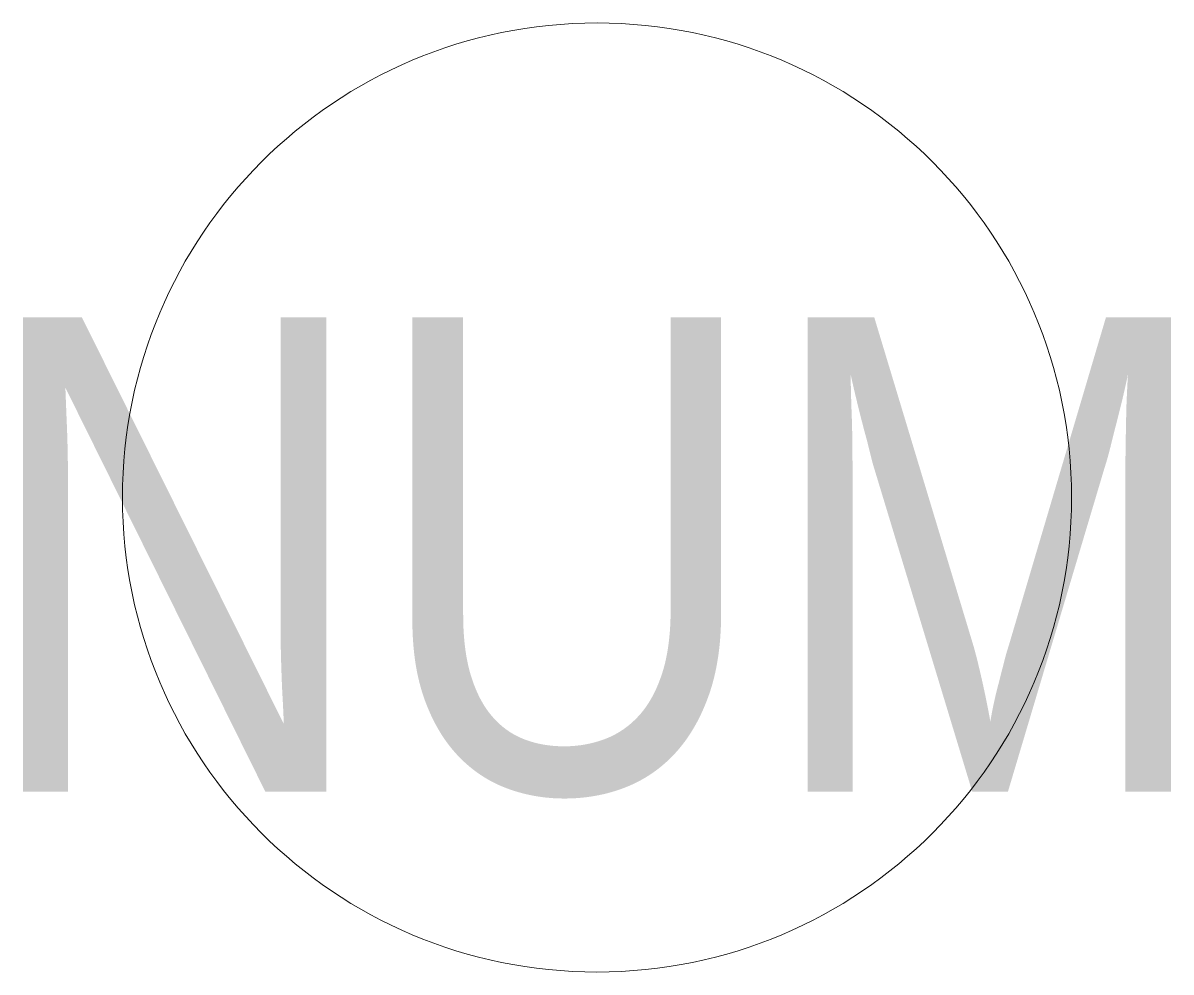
# Model space of a CAD drawing. Header units: inches. Extents: x -1.3 to 13.3, y 0 to 12.
import ezdxf
from ezdxf.enums import TextEntityAlignment as Align

# ---------------------------------------------------------------- set-up
doc = ezdxf.new("R2010")
doc.units = ezdxf.units.IN
doc.header["$MEASUREMENT"] = 0
doc.layers.add('SEPTICAD', color=7, linetype='Continuous')
doc.styles.add('SEPTICAD', font='ARIALN.TTF')

msp = doc.modelspace()

# ---------------------------------------------------------------- linework, layer by layer
at = {"layer": 'SEPTICAD', "linetype": 'Continuous', "lineweight": 15}
msp.add_circle((6, 6), 6, dxfattribs=at)

# ---------------------------------------------------------------- texts
at = {"layer": 'SEPTICAD', "style": 'SEPTICAD'}
msp.add_attdef('NUM', text='#', height=6, dxfattribs=at).set_placement((6, 0.479), align=Align.BOTTOM_CENTER)

doc.saveas('drawing.dxf')
